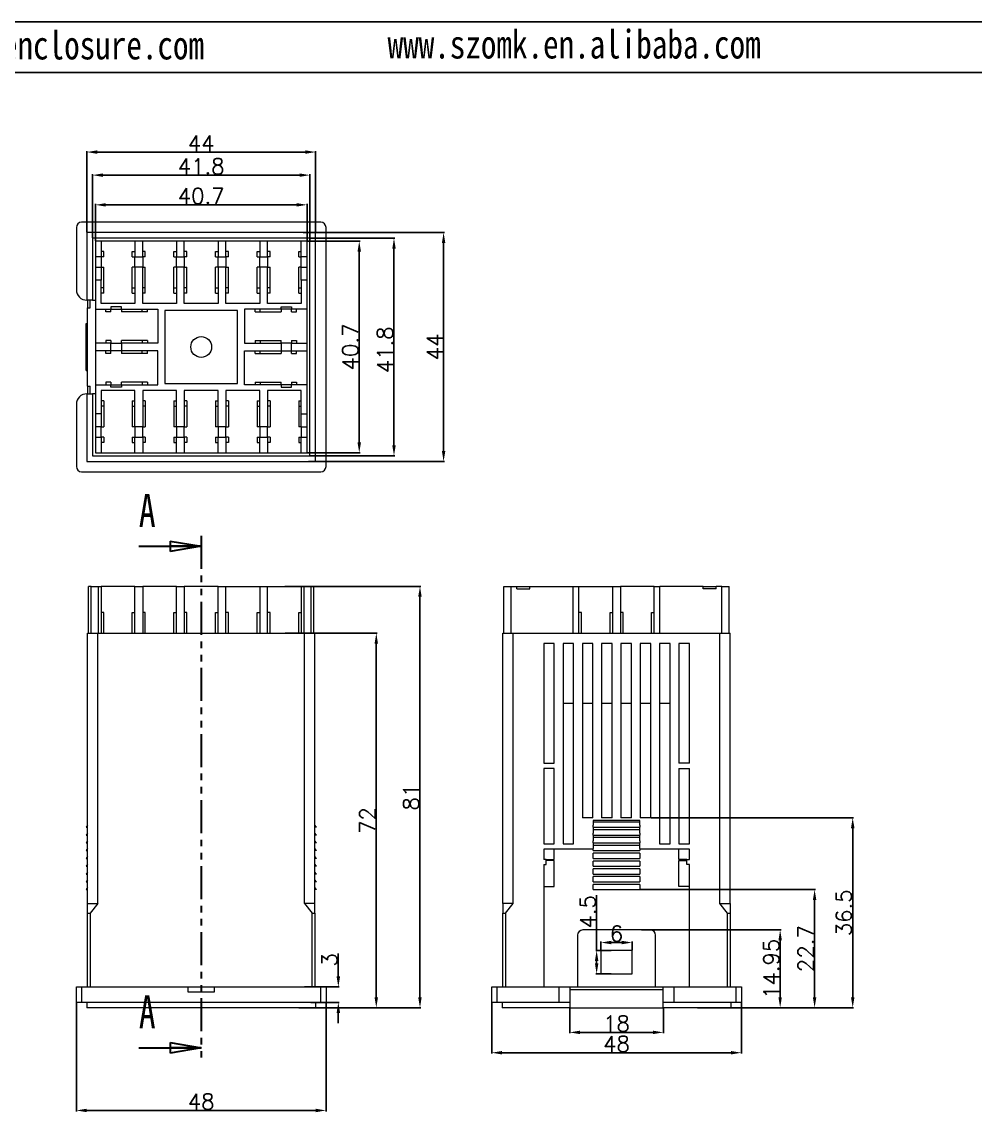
# Model space of a CAD drawing. Header units: inches. Extents: x 367 to 1846, y 456 to 866.
# Drawn here: x 1479.2 to 1662.6, y 656.1 to 865.8 of the extents above; entities that cross this region are included whole.
import ezdxf

# ---------------------------------------------------------------- set-up
doc = ezdxf.new("R2010")
doc.units = ezdxf.units.IN
doc.linetypes.add('PHANTOM', pattern=[12.7, 6.35, -1.27, 1.27, -1.27, 1.27, -1.27])
doc.layers.add('文字', color=81, linetype='Continuous')
doc.styles.add('SLDTEXTSTYLE0', font='TXT', dxfattribs={"width": 0.75})
doc.styles.get("Standard").update_dxf_attribs({"font": 'txt', "bigfont": 'gbcbig.shx'})
doc.styles.add('宋体', font='', dxfattribs={"width": 0.8, "height": 3.5})
doc.styles.get('宋体').set_extended_font_data('SimSun')
doc.dimstyles.new('3', dxfattribs={"dimtxt": 3, "dimasz": 2, "dimexe": 0.18, "dimexo": 0.0625, "dimgap": 0.2, "dimtad": 1, "dimzin": 12, "dimdsep": 46, "dimtxsty": 'Standard', "dimcen": 1, "dimadec": 0, "dimazin": 0, "dimtfac": 1, "dimtofl": 0, "dimtmove": 0, "dimatfit": 3, "dimfxl": 1, "dimtolj": 1, "dimtzin": 0, "dimarcsym": 0})

# ---------------------------------------------------------------- blocks, each defined once
blk = doc.blocks.new('_CLOSED')
at = {"color": 0, "linetype": 'ByBlock', "lineweight": -2}
for p, q in [((-1, 0.166667), (0, 0)), ((-1, 0.166667), (-1, -0.166667)), ((0, 0), (-1, -0.166667)), ((0, 0), (-1, 0))]:
    blk.add_line(p, q, dxfattribs=at)
blk = doc.blocks.new('*D66')
at = {"color": 0, "lineweight": -2}
for p, q in [((1489.74, 677.18), (1489.74, 656.3)), ((1537.74, 677.18), (1537.74, 656.3)), ((1491.74, 656.48), (1535.74, 656.48))]:
    blk.add_line(p, q, dxfattribs=at)
at = {"color": 0}
for points in [[(1491.74, 656.81), (1491.74, 656.14), (1489.74, 656.48)], [(1535.74, 656.81), (1535.74, 656.14), (1537.74, 656.48)]]:
    blk.add_solid(points, dxfattribs=at)
at = {"layer": 'Defpoints', "color": 0}
for p in [(1489.74, 677.24), (1537.74, 677.24), (1537.74, 656.48)]:
    blk.add_point(p, dxfattribs=at)
at = {"color": 0, "insert": (1513.74, 658.18), "char_height": 3, "attachment_point": 5}
blk.add_mtext('\\A1;48', dxfattribs=at)
blk = doc.blocks.new('*D67')
at = {"color": 0, "lineweight": -2}
for p, q in [((1529.8, 757.24), (1555.98, 757.24)), ((1555.8, 678.24), (1555.8, 755.24)), ((1535.8, 676.24), (1555.98, 676.24))]:
    blk.add_line(p, q, dxfattribs=at)
at = {"color": 0}
for points in [[(1555.46, 755.24), (1556.13, 755.24), (1555.8, 757.24)], [(1555.46, 678.24), (1556.13, 678.24), (1555.8, 676.24)]]:
    blk.add_solid(points, dxfattribs=at)
at = {"layer": 'Defpoints', "color": 0}
for p in [(1529.74, 757.24), (1555.8, 757.24), (1535.74, 676.24)]:
    blk.add_point(p, dxfattribs=at)
at = {"color": 0, "insert": (1554.1, 716.74), "char_height": 3, "attachment_point": 5, "rotation": 90}
blk.add_mtext('\\A1;81', dxfattribs=at)
blk = doc.blocks.new('*D68')
at = {"color": 0, "lineweight": -2}
for p, q in [((1540.1, 682.24), (1540.1, 686.64)), ((1533.58, 680.24), (1540.28, 680.24)), ((1534.79, 677.24), (1540.28, 677.24)), ((1540.1, 675.24), (1540.1, 673.24))]:
    blk.add_line(p, q, dxfattribs=at)
at = {"color": 0}
for points in [[(1539.77, 682.24), (1540.44, 682.24), (1540.1, 680.24)], [(1539.77, 675.24), (1540.44, 675.24), (1540.1, 677.24)]]:
    blk.add_solid(points, dxfattribs=at)
at = {"layer": 'Defpoints', "color": 0}
for p in [(1533.51, 680.24), (1540.1, 680.24), (1534.73, 677.24)]:
    blk.add_point(p, dxfattribs=at)
at = {"color": 0, "insert": (1538.4, 685.44), "char_height": 3, "attachment_point": 5, "rotation": 90}
blk.add_mtext('\\A1;3', dxfattribs=at)
blk = doc.blocks.new('*D69')
at = {"color": 0, "lineweight": -2}
for p, q in [((1529.85, 748.24), (1547.58, 748.24)), ((1547.4, 746.24), (1547.4, 678.24)), ((1532.5, 676.24), (1547.58, 676.24))]:
    blk.add_line(p, q, dxfattribs=at)
at = {"color": 0}
for points in [[(1547.07, 746.24), (1547.73, 746.24), (1547.4, 748.24)], [(1547.07, 678.24), (1547.73, 678.24), (1547.4, 676.24)]]:
    blk.add_solid(points, dxfattribs=at)
at = {"layer": 'Defpoints', "color": 0}
for p in [(1529.78, 748.24), (1532.44, 676.24), (1547.4, 676.24)]:
    blk.add_point(p, dxfattribs=at)
at = {"color": 0, "insert": (1545.7, 712.24), "char_height": 3, "attachment_point": 5, "rotation": 90}
blk.add_mtext('\\A1;72', dxfattribs=at)
blk = doc.blocks.new('*D70')
at = {"color": 0, "lineweight": -2}
for p, q in [((1569.59, 677.18), (1569.59, 667.4)), ((1617.59, 677.18), (1617.59, 667.4)), ((1615.59, 667.58), (1571.59, 667.58))]:
    blk.add_line(p, q, dxfattribs=at)
at = {"color": 0}
for points in [[(1571.59, 667.91), (1571.59, 667.25), (1569.59, 667.58)], [(1615.59, 667.91), (1615.59, 667.25), (1617.59, 667.58)]]:
    blk.add_solid(points, dxfattribs=at)
at = {"layer": 'Defpoints', "color": 0}
for p in [(1569.59, 677.24), (1617.59, 677.24), (1569.59, 667.58)]:
    blk.add_point(p, dxfattribs=at)
at = {"color": 0, "insert": (1593.59, 669.28), "char_height": 3, "attachment_point": 5}
blk.add_mtext('\\A1;48', dxfattribs=at)
blk = doc.blocks.new('*D71')
at = {"color": 0, "lineweight": -2}
for p, q in [((1584.59, 676.18), (1584.59, 671.31)), ((1602.59, 676.18), (1602.59, 671.31)), ((1586.59, 671.49), (1600.59, 671.49))]:
    blk.add_line(p, q, dxfattribs=at)
at = {"color": 0}
for points in [[(1586.59, 671.82), (1586.59, 671.15), (1584.59, 671.49)], [(1600.59, 671.82), (1600.59, 671.15), (1602.59, 671.49)]]:
    blk.add_solid(points, dxfattribs=at)
at = {"layer": 'Defpoints', "color": 0}
for p in [(1584.59, 676.24), (1602.59, 676.24), (1602.59, 671.49)]:
    blk.add_point(p, dxfattribs=at)
at = {"color": 0, "insert": (1593.59, 673.19), "char_height": 3, "attachment_point": 5}
blk.add_mtext('\\A1;18', dxfattribs=at)
blk = doc.blocks.new('*D74')
at = {"color": 0, "lineweight": -2}
for p, q in [((1491.74, 825.33), (1491.74, 840.93)), ((1493.74, 840.75), (1533.74, 840.75)), ((1535.74, 825.33), (1535.74, 840.93))]:
    blk.add_line(p, q, dxfattribs=at)
at = {"color": 0}
for points in [[(1493.74, 841.08), (1493.74, 840.41), (1491.74, 840.75)], [(1533.74, 841.08), (1533.74, 840.41), (1535.74, 840.75)]]:
    blk.add_solid(points, dxfattribs=at)
at = {"layer": 'Defpoints', "color": 0}
for p in [(1535.74, 840.75), (1491.74, 825.27), (1535.74, 825.27)]:
    blk.add_point(p, dxfattribs=at)
at = {"color": 0, "insert": (1513.74, 842.45), "char_height": 3, "attachment_point": 5}
blk.add_mtext('\\A1;44', dxfattribs=at)
blk = doc.blocks.new('*D75')
at = {"color": 0, "lineweight": -2}
for p, q in [((1534.7, 824.17), (1550.98, 824.17)), ((1550.8, 822.17), (1550.8, 784.37)), ((1534.7, 782.37), (1550.98, 782.37))]:
    blk.add_line(p, q, dxfattribs=at)
at = {"color": 0}
for points in [[(1550.47, 822.17), (1551.14, 822.17), (1550.8, 824.17)], [(1550.47, 784.37), (1551.14, 784.37), (1550.8, 782.37)]]:
    blk.add_solid(points, dxfattribs=at)
at = {"layer": 'Defpoints', "color": 0}
for p in [(1534.64, 824.17), (1534.64, 782.37), (1550.8, 782.37)]:
    blk.add_point(p, dxfattribs=at)
at = {"color": 0, "insert": (1549.1, 802.72), "char_height": 3, "attachment_point": 5, "rotation": 90}
blk.add_mtext('\\A1;41.8', dxfattribs=at)
blk = doc.blocks.new('*D76')
at = {"color": 0, "lineweight": -2}
for p, q in [((1533.34, 825.27), (1560.52, 825.27)), ((1560.34, 823.27), (1560.34, 783.27)), ((1534.38, 781.27), (1560.52, 781.27))]:
    blk.add_line(p, q, dxfattribs=at)
at = {"color": 0}
for points in [[(1560.01, 823.27), (1560.67, 823.27), (1560.34, 825.27)], [(1560.01, 783.27), (1560.67, 783.27), (1560.34, 781.27)]]:
    blk.add_solid(points, dxfattribs=at)
at = {"layer": 'Defpoints', "color": 0}
for p in [(1533.28, 825.27), (1534.32, 781.27), (1560.34, 781.27)]:
    blk.add_point(p, dxfattribs=at)
at = {"color": 0, "insert": (1558.64, 803.27), "char_height": 3, "attachment_point": 5, "rotation": 90}
blk.add_mtext('\\A1;44', dxfattribs=at)
blk = doc.blocks.new('*D77')
at = {"color": 0, "lineweight": -2}
for p, q in [((1492.84, 824.23), (1492.84, 836.49)), ((1494.84, 836.31), (1532.64, 836.31)), ((1534.64, 823.59), (1534.64, 836.49))]:
    blk.add_line(p, q, dxfattribs=at)
at = {"color": 0}
for points in [[(1494.84, 836.64), (1494.84, 835.98), (1492.84, 836.31)], [(1532.64, 836.64), (1532.64, 835.98), (1534.64, 836.31)]]:
    blk.add_solid(points, dxfattribs=at)
at = {"layer": 'Defpoints', "color": 0}
for p in [(1534.64, 836.31), (1492.84, 824.17), (1534.64, 823.52)]:
    blk.add_point(p, dxfattribs=at)
at = {"color": 0, "insert": (1513.74, 838.01), "char_height": 3, "attachment_point": 5}
blk.add_mtext('\\A1;41.8', dxfattribs=at)
blk = doc.blocks.new('*D78')
at = {"color": 0, "lineweight": -2}
for p, q in [((1493.39, 823.68), (1493.39, 830.78)), ((1495.39, 830.6), (1532.09, 830.6)), ((1534.09, 823.68), (1534.09, 830.78))]:
    blk.add_line(p, q, dxfattribs=at)
at = {"color": 0}
for points in [[(1495.39, 830.93), (1495.39, 830.27), (1493.39, 830.6)], [(1532.09, 830.93), (1532.09, 830.27), (1534.09, 830.6)]]:
    blk.add_solid(points, dxfattribs=at)
at = {"layer": 'Defpoints', "color": 0}
for p in [(1534.09, 830.6), (1493.39, 823.62), (1534.09, 823.62)]:
    blk.add_point(p, dxfattribs=at)
at = {"color": 0, "insert": (1513.74, 832.3), "char_height": 3, "attachment_point": 5}
blk.add_mtext('\\A1;40.7', dxfattribs=at)
blk = doc.blocks.new('*D79')
at = {"color": 0, "lineweight": -2}
for p, q in [((1534.15, 823.62), (1544.3, 823.62)), ((1544.12, 784.92), (1544.12, 821.62)), ((1534.15, 782.92), (1544.3, 782.92))]:
    blk.add_line(p, q, dxfattribs=at)
at = {"color": 0}
for points in [[(1543.79, 821.62), (1544.46, 821.62), (1544.12, 823.62)], [(1543.79, 784.92), (1544.46, 784.92), (1544.12, 782.92)]]:
    blk.add_solid(points, dxfattribs=at)
at = {"layer": 'Defpoints', "color": 0}
for p in [(1534.09, 823.62), (1544.12, 823.62), (1534.09, 782.92)]:
    blk.add_point(p, dxfattribs=at)
at = {"color": 0, "insert": (1542.42, 803.27), "char_height": 3, "attachment_point": 5, "rotation": 90}
blk.add_mtext('\\A1;40.7', dxfattribs=at)
blk = doc.blocks.new('*D80')
at = {"color": 0, "lineweight": -2}
for p, q in [((1598.37, 691.19), (1625.23, 691.19)), ((1625.05, 678.24), (1625.05, 689.19)), ((1615.65, 676.24), (1625.23, 676.24))]:
    blk.add_line(p, q, dxfattribs=at)
at = {"color": 0}
for points in [[(1624.72, 689.19), (1625.38, 689.19), (1625.05, 691.19)], [(1624.72, 678.24), (1625.38, 678.24), (1625.05, 676.24)]]:
    blk.add_solid(points, dxfattribs=at)
at = {"layer": 'Defpoints', "color": 0}
for p in [(1598.31, 691.19), (1625.05, 691.19), (1615.59, 676.24)]:
    blk.add_point(p, dxfattribs=at)
at = {"color": 0, "insert": (1623.35, 683.71), "char_height": 3, "attachment_point": 5, "rotation": 90}
blk.add_mtext('\\A1;14.95', dxfattribs=at)
blk = doc.blocks.new('*D81')
at = {"color": 0, "lineweight": -2}
for p, q in [((1598.15, 698.94), (1631.86, 698.94)), ((1631.68, 678.24), (1631.68, 696.94)), ((1610.65, 676.24), (1631.86, 676.24))]:
    blk.add_line(p, q, dxfattribs=at)
at = {"color": 0}
for points in [[(1631.34, 696.94), (1632.01, 696.94), (1631.68, 698.94)], [(1631.34, 678.24), (1632.01, 678.24), (1631.68, 676.24)]]:
    blk.add_solid(points, dxfattribs=at)
at = {"layer": 'Defpoints', "color": 0}
for p in [(1598.09, 698.94), (1631.68, 698.94), (1610.59, 676.24)]:
    blk.add_point(p, dxfattribs=at)
at = {"color": 0, "insert": (1629.98, 687.59), "char_height": 3, "attachment_point": 5, "rotation": 90}
blk.add_mtext('\\A1;22.7', dxfattribs=at)
blk = doc.blocks.new('*D82')
at = {"color": 0, "lineweight": -2}
for p, q in [((1600.22, 712.74), (1639.18, 712.74)), ((1639, 678.24), (1639, 710.74)), ((1609.15, 676.24), (1639.18, 676.24))]:
    blk.add_line(p, q, dxfattribs=at)
at = {"color": 0}
for points in [[(1638.67, 710.74), (1639.34, 710.74), (1639, 712.74)], [(1638.67, 678.24), (1639.34, 678.24), (1639, 676.24)]]:
    blk.add_solid(points, dxfattribs=at)
at = {"layer": 'Defpoints', "color": 0}
for p in [(1600.16, 712.74), (1639, 712.74), (1609.09, 676.24)]:
    blk.add_point(p, dxfattribs=at)
at = {"color": 0, "insert": (1637.3, 694.49), "char_height": 3, "attachment_point": 5, "rotation": 90}
blk.add_mtext('\\A1;36.5', dxfattribs=at)
blk = doc.blocks.new('*D84')
at = {"color": 0, "lineweight": -2}
for p, q in [((1590.59, 687.3), (1590.59, 688.94)), ((1592.59, 688.76), (1594.59, 688.76)), ((1596.59, 687.3), (1596.59, 688.94))]:
    blk.add_line(p, q, dxfattribs=at)
at = {"color": 0}
for points in [[(1592.59, 689.1), (1592.59, 688.43), (1590.59, 688.76)], [(1594.59, 689.1), (1594.59, 688.43), (1596.59, 688.76)]]:
    blk.add_solid(points, dxfattribs=at)
at = {"layer": 'Defpoints', "color": 0}
for p in [(1596.59, 688.76), (1590.59, 687.24), (1596.59, 687.24)]:
    blk.add_point(p, dxfattribs=at)
at = {"color": 0, "insert": (1593.59, 690.46), "char_height": 3, "attachment_point": 5}
blk.add_mtext('\\A1;6', dxfattribs=at)
blk = doc.blocks.new('*D85')
at = {"color": 0, "lineweight": -2}
for p, q in [((1589.77, 687.24), (1589.77, 697.88)), ((1592.53, 687.24), (1589.59, 687.24)), ((1589.77, 684.74), (1589.77, 685.24)), ((1592.53, 682.74), (1589.59, 682.74))]:
    blk.add_line(p, q, dxfattribs=at)
at = {"color": 0}
for points in [[(1589.44, 685.24), (1590.1, 685.24), (1589.77, 687.24)], [(1589.44, 684.74), (1590.1, 684.74), (1589.77, 682.74)]]:
    blk.add_solid(points, dxfattribs=at)
at = {"layer": 'Defpoints', "color": 0}
for p in [(1592.6, 687.24), (1589.77, 682.74), (1592.6, 682.74)]:
    blk.add_point(p, dxfattribs=at)
at = {"color": 0, "insert": (1588.07, 694.68), "char_height": 3, "attachment_point": 5, "rotation": 90}
blk.add_mtext('\\A1;4.5', dxfattribs=at)

msp = doc.modelspace()

# ---------------------------------------------------------------- linework, layer by layer
for p, q in [((1266.591, 865.793), (1845.859, 865.793)), ((1276.343, 856.041), (1836.107, 856.041))]:
    msp.add_line(p, q)
at = {"color": 7, "linetype": 'Continuous', "lineweight": 15}
for p, q in [((1489.737, 826.269), (1489.737, 814.269)), ((1536.737, 827.269), (1490.737, 827.269)), ((1537.737, 780.269), (1537.737, 826.269)), ((1491.737, 825.269), (1491.737, 812.269)), ((1535.737, 825.269), (1491.737, 825.269)), ((1534.637, 824.169), (1492.837, 824.169)), ((1492.837, 824.169), (1492.837, 812.269)), ((1534.637, 782.369), (1534.637, 824.169)), ((1535.737, 781.269), (1535.737, 825.269)), ((1534.087, 823.619), (1493.387, 823.619)), ((1493.387, 823.619), (1493.387, 812.269)), ((1494.487, 823.619), (1494.487, 820.619)), ((1500.987, 823.619), (1500.987, 820.619)), ((1502.487, 820.619), (1502.487, 823.619)), ((1508.987, 823.619), (1508.987, 820.619)), ((1510.487, 820.619), (1510.487, 823.619)), ((1516.987, 823.619), (1516.987, 820.619)), ((1518.487, 820.619), (1518.487, 823.619)), ((1524.987, 823.619), (1524.987, 820.619)), ((1526.487, 820.619), (1526.487, 823.619)), ((1532.987, 820.619), (1532.987, 823.619)), ((1534.087, 782.919), (1534.087, 823.619)), ((1494.487, 820.619), (1493.387, 820.619)), ((1494.987, 821.619), (1494.487, 821.619)), ((1494.987, 820.619), (1494.487, 820.619)), ((1494.487, 820.619), (1494.487, 818.619)), ((1494.987, 820.619), (1494.987, 821.619)), ((1500.487, 820.619), (1500.487, 821.619)), ((1500.487, 821.619), (1500.987, 821.619)), ((1500.487, 820.619), (1500.987, 820.619)), ((1500.987, 820.619), (1502.487, 820.619)), ((1500.987, 818.619), (1500.987, 820.619)), ((1502.987, 821.619), (1502.487, 821.619)), ((1502.987, 820.619), (1502.487, 820.619)), ((1502.487, 820.619), (1502.487, 818.619)), ((1502.987, 820.619), (1502.987, 821.619)), ((1508.487, 820.619), (1508.487, 821.619)), ((1508.487, 821.619), (1508.987, 821.619)), ((1508.487, 820.619), (1508.987, 820.619)), ((1508.987, 820.619), (1510.487, 820.619)), ((1508.987, 818.619), (1508.987, 820.619)), ((1510.987, 821.619), (1510.487, 821.619)), ((1510.987, 820.619), (1510.487, 820.619)), ((1510.487, 820.619), (1510.487, 818.619)), ((1510.987, 820.619), (1510.987, 821.619)), ((1516.487, 820.619), (1516.487, 821.619)), ((1516.487, 821.619), (1516.987, 821.619)), ((1516.487, 820.619), (1516.987, 820.619)), ((1516.987, 820.619), (1518.487, 820.619)), ((1516.987, 818.619), (1516.987, 820.619)), ((1518.987, 821.619), (1518.487, 821.619)), ((1518.987, 820.619), (1518.487, 820.619)), ((1518.487, 820.619), (1518.487, 818.619)), ((1518.987, 820.619), (1518.987, 821.619)), ((1524.487, 820.619), (1524.487, 821.619)), ((1524.487, 821.619), (1524.987, 821.619)), ((1524.487, 820.619), (1524.987, 820.619)), ((1524.987, 820.619), (1526.487, 820.619)), ((1524.987, 818.619), (1524.987, 820.619)), ((1526.987, 821.619), (1526.487, 821.619)), ((1526.987, 820.619), (1526.487, 820.619)), ((1526.487, 820.619), (1526.487, 818.619)), ((1526.987, 820.619), (1526.987, 821.619)), ((1532.487, 821.619), (1532.987, 821.619)), ((1532.487, 820.619), (1532.487, 821.619)), ((1532.487, 820.619), (1532.987, 820.619)), ((1534.087, 820.619), (1532.987, 820.619)), ((1532.987, 818.619), (1532.987, 820.619)), ((1493.387, 818.619), (1494.487, 818.619)), ((1494.487, 818.619), (1494.487, 816.119)), ((1494.487, 818.619), (1494.987, 818.619)), ((1494.987, 814.619), (1494.987, 818.619)), ((1500.987, 818.619), (1500.487, 818.619)), ((1500.487, 814.619), (1500.487, 818.619)), ((1500.987, 818.619), (1500.987, 811.619)), ((1502.487, 818.619), (1500.987, 818.619)), ((1502.487, 811.619), (1502.487, 818.619)), ((1502.487, 818.619), (1502.987, 818.619)), ((1502.987, 814.619), (1502.987, 818.619)), ((1508.987, 818.619), (1508.487, 818.619)), ((1508.487, 814.619), (1508.487, 818.619)), ((1508.987, 818.619), (1508.987, 811.619)), ((1510.487, 818.619), (1508.987, 818.619)), ((1510.487, 811.619), (1510.487, 818.619)), ((1510.487, 818.619), (1510.987, 818.619)), ((1510.987, 814.619), (1510.987, 818.619)), ((1516.987, 818.619), (1516.487, 818.619)), ((1516.487, 814.619), (1516.487, 818.619)), ((1516.987, 818.619), (1516.987, 811.619)), ((1518.487, 818.619), (1516.987, 818.619)), ((1518.487, 811.619), (1518.487, 818.619)), ((1518.487, 818.619), (1518.987, 818.619)), ((1518.987, 814.619), (1518.987, 818.619)), ((1524.987, 818.619), (1524.487, 818.619)), ((1524.487, 814.619), (1524.487, 818.619)), ((1524.987, 818.619), (1524.987, 811.619)), ((1526.487, 818.619), (1524.987, 818.619)), ((1526.487, 811.619), (1526.487, 818.619)), ((1526.487, 818.619), (1526.987, 818.619)), ((1526.987, 814.619), (1526.987, 818.619)), ((1532.987, 818.619), (1532.487, 818.619)), ((1532.487, 814.619), (1532.487, 818.619)), ((1532.987, 818.619), (1534.087, 818.619)), ((1532.987, 816.119), (1532.987, 818.619)), ((1494.487, 816.119), (1493.387, 816.119)), ((1494.487, 811.619), (1494.487, 816.119)), ((1534.087, 816.119), (1532.987, 816.119)), ((1532.987, 816.119), (1532.987, 811.619)), ((1494.987, 814.619), (1494.487, 814.619)), ((1494.987, 813.619), (1494.487, 813.619)), ((1494.987, 813.619), (1494.987, 814.619)), ((1500.487, 813.619), (1500.487, 814.619)), ((1500.487, 814.619), (1500.987, 814.619)), ((1500.487, 813.619), (1500.987, 813.619)), ((1502.987, 814.619), (1502.487, 814.619)), ((1502.987, 813.619), (1502.487, 813.619)), ((1502.987, 813.619), (1502.987, 814.619)), ((1508.487, 814.619), (1508.987, 814.619)), ((1508.487, 813.619), (1508.487, 814.619)), ((1508.487, 813.619), (1508.987, 813.619)), ((1510.987, 814.619), (1510.487, 814.619)), ((1510.987, 813.619), (1510.487, 813.619)), ((1510.987, 813.619), (1510.987, 814.619)), ((1516.487, 814.619), (1516.987, 814.619)), ((1516.487, 813.619), (1516.487, 814.619)), ((1516.487, 813.619), (1516.987, 813.619)), ((1518.987, 814.619), (1518.487, 814.619)), ((1518.987, 813.619), (1518.487, 813.619)), ((1518.987, 813.619), (1518.987, 814.619)), ((1524.487, 813.619), (1524.487, 814.619)), ((1524.487, 814.619), (1524.987, 814.619)), ((1524.487, 813.619), (1524.987, 813.619)), ((1526.987, 814.619), (1526.487, 814.619)), ((1526.987, 813.619), (1526.487, 813.619)), ((1526.987, 813.619), (1526.987, 814.619)), ((1532.487, 814.619), (1532.987, 814.619)), ((1532.487, 813.619), (1532.487, 814.619)), ((1532.487, 813.619), (1532.987, 813.619)), ((1492.837, 812.269), (1491.737, 812.269)), ((1491.887, 812.269), (1491.887, 810.769)), ((1492.387, 810.769), (1492.387, 812.269)), ((1492.837, 812.269), (1493.387, 812.269)), ((1493.387, 812.269), (1493.387, 794.269)), ((1500.987, 811.619), (1494.487, 811.619)), ((1508.987, 811.619), (1502.487, 811.619)), ((1516.987, 811.619), (1510.487, 811.619)), ((1524.987, 811.619), (1518.487, 811.619)), ((1532.987, 811.619), (1526.487, 811.619)), ((1491.887, 795.769), (1491.887, 810.769)), ((1491.887, 810.769), (1492.387, 810.769)), ((1493.387, 810.519), (1496.387, 810.519)), ((1495.387, 810.019), (1495.387, 810.519)), ((1496.387, 810.019), (1495.387, 810.019)), ((1498.387, 811.019), (1496.387, 811.019)), ((1496.387, 811.019), (1496.387, 810.519)), ((1496.387, 810.019), (1496.387, 810.519)), ((1496.387, 810.519), (1498.387, 810.519)), ((1498.387, 810.519), (1498.387, 811.019)), ((1498.387, 810.519), (1505.387, 810.519)), ((1498.387, 810.519), (1498.387, 810.019)), ((1502.387, 810.019), (1498.387, 810.019)), ((1502.387, 810.019), (1502.387, 810.519)), ((1503.387, 810.019), (1502.387, 810.019)), ((1503.387, 810.019), (1503.387, 810.519)), ((1505.387, 810.519), (1505.387, 804.019)), ((1520.737, 810.269), (1506.737, 810.269)), ((1506.737, 810.269), (1506.737, 796.269)), ((1520.737, 796.269), (1520.737, 810.269)), ((1529.087, 810.519), (1522.087, 810.519)), ((1522.087, 810.519), (1522.087, 804.019)), ((1524.087, 810.019), (1524.087, 810.519)), ((1524.087, 810.019), (1525.087, 810.019)), ((1525.087, 810.019), (1525.087, 810.519)), ((1525.087, 810.019), (1529.087, 810.019)), ((1529.087, 811.019), (1531.087, 811.019)), ((1529.087, 810.519), (1529.087, 811.019)), ((1531.087, 810.519), (1529.087, 810.519)), ((1529.087, 810.519), (1529.087, 810.019)), ((1531.087, 811.019), (1531.087, 810.519)), ((1534.087, 810.519), (1531.087, 810.519)), ((1531.087, 810.019), (1531.087, 810.519)), ((1531.087, 810.019), (1532.087, 810.019)), ((1532.087, 810.019), (1532.087, 810.519)), ((1491.587, 807.769), (1491.887, 807.769)), ((1491.587, 798.769), (1491.587, 807.769)), ((1496.387, 804.019), (1493.387, 804.019)), ((1495.387, 804.519), (1495.387, 804.019)), ((1496.387, 804.519), (1495.387, 804.519)), ((1496.387, 804.519), (1496.387, 804.019)), ((1496.387, 802.519), (1496.387, 804.019)), ((1496.387, 804.019), (1498.387, 804.019)), ((1498.387, 804.019), (1498.387, 804.519)), ((1502.387, 804.519), (1498.387, 804.519)), ((1498.387, 804.019), (1498.387, 802.519)), ((1505.387, 804.019), (1498.387, 804.019)), ((1502.387, 804.519), (1502.387, 804.019)), ((1503.387, 804.519), (1502.387, 804.519)), ((1503.387, 804.519), (1503.387, 804.019)), ((1522.087, 804.019), (1529.087, 804.019)), ((1524.087, 804.519), (1524.087, 804.019)), ((1524.087, 804.519), (1525.087, 804.519)), ((1525.087, 804.519), (1525.087, 804.019)), ((1525.087, 804.519), (1529.087, 804.519)), ((1529.087, 804.019), (1529.087, 804.519)), ((1529.087, 804.019), (1529.087, 802.519)), ((1531.087, 804.019), (1529.087, 804.019)), ((1531.087, 804.519), (1532.087, 804.519)), ((1531.087, 804.519), (1531.087, 804.019)), ((1531.087, 802.519), (1531.087, 804.019)), ((1531.087, 804.019), (1534.087, 804.019)), ((1532.087, 804.519), (1532.087, 804.019)), ((1496.387, 802.519), (1493.387, 802.519)), ((1495.387, 802.019), (1495.387, 802.519)), ((1496.387, 802.019), (1495.387, 802.019)), ((1496.387, 802.019), (1496.387, 802.519)), ((1498.387, 802.519), (1496.387, 802.519)), ((1505.387, 802.519), (1498.387, 802.519)), ((1498.387, 802.519), (1498.387, 802.019)), ((1502.387, 802.019), (1498.387, 802.019)), ((1502.387, 802.019), (1502.387, 802.519)), ((1503.387, 802.019), (1502.387, 802.019)), ((1503.387, 802.019), (1503.387, 802.519)), ((1505.387, 796.019), (1505.387, 802.519)), ((1522.087, 802.519), (1529.087, 802.519)), ((1522.087, 796.019), (1522.087, 802.519)), ((1524.087, 802.019), (1524.087, 802.519)), ((1524.087, 802.019), (1525.087, 802.019)), ((1525.087, 802.019), (1525.087, 802.519)), ((1525.087, 802.019), (1529.087, 802.019)), ((1529.087, 802.519), (1531.087, 802.519)), ((1529.087, 802.519), (1529.087, 802.019)), ((1531.087, 802.519), (1534.087, 802.519)), ((1531.087, 802.019), (1531.087, 802.519)), ((1531.087, 802.019), (1532.087, 802.019)), ((1532.087, 802.019), (1532.087, 802.519)), ((1491.587, 798.769), (1491.887, 798.769)), ((1491.887, 795.769), (1492.387, 795.769)), ((1491.887, 795.769), (1491.887, 794.269)), ((1492.387, 794.269), (1492.387, 795.769)), ((1493.387, 796.019), (1496.387, 796.019)), ((1500.987, 794.919), (1494.487, 794.919)), ((1494.487, 794.919), (1494.487, 790.419)), ((1496.387, 796.519), (1495.387, 796.519)), ((1495.387, 796.519), (1495.387, 796.019)), ((1496.387, 796.519), (1496.387, 796.019)), ((1496.387, 795.519), (1496.387, 796.019)), ((1496.387, 796.019), (1498.387, 796.019)), ((1498.387, 795.519), (1496.387, 795.519)), ((1498.387, 796.019), (1498.387, 796.519)), ((1502.387, 796.519), (1498.387, 796.519)), ((1498.387, 796.019), (1498.387, 795.519)), ((1498.387, 796.019), (1505.387, 796.019)), ((1500.987, 787.919), (1500.987, 794.919)), ((1502.387, 796.519), (1502.387, 796.019)), ((1503.387, 796.519), (1502.387, 796.519)), ((1508.987, 794.919), (1502.487, 794.919)), ((1502.487, 794.919), (1502.487, 787.919)), ((1503.387, 796.519), (1503.387, 796.019)), ((1506.737, 796.269), (1520.737, 796.269)), ((1508.987, 787.919), (1508.987, 794.919)), ((1516.987, 794.919), (1510.487, 794.919)), ((1510.487, 794.919), (1510.487, 787.919)), ((1516.987, 787.919), (1516.987, 794.919)), ((1524.987, 794.919), (1518.487, 794.919)), ((1518.487, 794.919), (1518.487, 787.919)), ((1529.087, 796.019), (1522.087, 796.019)), ((1524.087, 796.519), (1525.087, 796.519)), ((1524.087, 796.519), (1524.087, 796.019)), ((1524.987, 787.919), (1524.987, 794.919)), ((1525.087, 796.519), (1525.087, 796.019)), ((1525.087, 796.519), (1529.087, 796.519)), ((1532.987, 794.919), (1526.487, 794.919)), ((1526.487, 794.919), (1526.487, 787.919)), ((1529.087, 796.019), (1529.087, 796.519)), ((1529.087, 796.019), (1529.087, 795.519)), ((1531.087, 796.019), (1529.087, 796.019)), ((1529.087, 795.519), (1531.087, 795.519)), ((1531.087, 796.519), (1532.087, 796.519)), ((1531.087, 796.519), (1531.087, 796.019)), ((1531.087, 795.519), (1531.087, 796.019)), ((1534.087, 796.019), (1531.087, 796.019)), ((1532.087, 796.519), (1532.087, 796.019)), ((1532.987, 790.419), (1532.987, 794.919)), ((1491.737, 794.269), (1492.837, 794.269)), ((1491.737, 794.269), (1491.737, 781.269)), ((1492.837, 794.269), (1492.837, 782.369)), ((1493.387, 794.269), (1492.837, 794.269)), ((1493.387, 794.269), (1493.387, 782.919)), ((1494.987, 792.919), (1494.487, 792.919)), ((1494.987, 792.919), (1494.987, 791.919)), ((1500.487, 792.919), (1500.987, 792.919)), ((1500.487, 792.919), (1500.487, 791.919)), ((1502.987, 792.919), (1502.487, 792.919)), ((1502.987, 792.919), (1502.987, 791.919)), ((1508.487, 792.919), (1508.987, 792.919)), ((1508.487, 792.919), (1508.487, 791.919)), ((1510.987, 792.919), (1510.487, 792.919)), ((1510.987, 792.919), (1510.987, 791.919)), ((1516.487, 792.919), (1516.987, 792.919)), ((1516.487, 792.919), (1516.487, 791.919)), ((1518.987, 792.919), (1518.487, 792.919)), ((1518.987, 792.919), (1518.987, 791.919)), ((1524.487, 792.919), (1524.987, 792.919)), ((1524.487, 792.919), (1524.487, 791.919)), ((1526.987, 792.919), (1526.487, 792.919)), ((1526.987, 792.919), (1526.987, 791.919)), ((1532.487, 792.919), (1532.987, 792.919)), ((1532.487, 792.919), (1532.487, 791.919)), ((1489.737, 792.269), (1489.737, 780.269)), ((1494.487, 790.419), (1493.387, 790.419)), ((1494.987, 791.919), (1494.487, 791.919)), ((1494.487, 790.419), (1494.487, 787.919)), ((1494.987, 791.919), (1494.987, 787.919)), ((1500.487, 791.919), (1500.987, 791.919)), ((1500.487, 791.919), (1500.487, 787.919)), ((1502.987, 791.919), (1502.487, 791.919)), ((1502.987, 791.919), (1502.987, 787.919)), ((1508.487, 791.919), (1508.987, 791.919)), ((1508.487, 791.919), (1508.487, 787.919)), ((1510.987, 791.919), (1510.487, 791.919)), ((1510.987, 791.919), (1510.987, 787.919)), ((1516.487, 791.919), (1516.987, 791.919)), ((1516.487, 791.919), (1516.487, 787.919)), ((1518.987, 791.919), (1518.487, 791.919)), ((1518.987, 791.919), (1518.987, 787.919)), ((1524.487, 791.919), (1524.987, 791.919)), ((1524.487, 791.919), (1524.487, 787.919)), ((1526.987, 791.919), (1526.487, 791.919)), ((1526.987, 791.919), (1526.987, 787.919)), ((1532.487, 791.919), (1532.987, 791.919)), ((1532.487, 791.919), (1532.487, 787.919)), ((1532.987, 790.419), (1534.087, 790.419)), ((1532.987, 787.919), (1532.987, 790.419)), ((1494.487, 787.919), (1493.387, 787.919)), ((1494.487, 785.919), (1494.487, 787.919)), ((1494.487, 787.919), (1494.987, 787.919)), ((1500.987, 787.919), (1500.487, 787.919)), ((1502.487, 787.919), (1500.987, 787.919)), ((1500.987, 787.919), (1500.987, 785.919)), ((1502.487, 785.919), (1502.487, 787.919)), ((1502.487, 787.919), (1502.987, 787.919)), ((1508.987, 787.919), (1508.487, 787.919)), ((1510.487, 787.919), (1508.987, 787.919)), ((1508.987, 787.919), (1508.987, 785.919)), ((1510.487, 785.919), (1510.487, 787.919)), ((1510.487, 787.919), (1510.987, 787.919)), ((1516.987, 787.919), (1516.487, 787.919)), ((1518.487, 787.919), (1516.987, 787.919)), ((1516.987, 787.919), (1516.987, 785.919)), ((1518.487, 785.919), (1518.487, 787.919)), ((1518.487, 787.919), (1518.987, 787.919)), ((1524.987, 787.919), (1524.487, 787.919)), ((1526.487, 787.919), (1524.987, 787.919)), ((1524.987, 787.919), (1524.987, 785.919)), ((1526.487, 785.919), (1526.487, 787.919)), ((1526.487, 787.919), (1526.987, 787.919)), ((1532.987, 787.919), (1532.487, 787.919)), ((1532.987, 787.919), (1534.087, 787.919)), ((1532.987, 787.919), (1532.987, 785.919)), ((1493.387, 785.919), (1494.487, 785.919)), ((1494.487, 785.919), (1494.487, 782.919)), ((1494.987, 785.919), (1494.487, 785.919)), ((1494.987, 784.919), (1494.487, 784.919)), ((1494.987, 785.919), (1494.987, 784.919)), ((1500.487, 785.919), (1500.487, 784.919)), ((1500.487, 785.919), (1500.987, 785.919)), ((1500.487, 784.919), (1500.987, 784.919)), ((1500.987, 785.919), (1502.487, 785.919)), ((1500.987, 782.919), (1500.987, 785.919)), ((1502.487, 785.919), (1502.487, 782.919)), ((1502.987, 785.919), (1502.487, 785.919)), ((1502.987, 784.919), (1502.487, 784.919)), ((1502.987, 785.919), (1502.987, 784.919)), ((1508.487, 785.919), (1508.487, 784.919)), ((1508.487, 785.919), (1508.987, 785.919)), ((1508.487, 784.919), (1508.987, 784.919)), ((1508.987, 782.919), (1508.987, 785.919)), ((1508.987, 785.919), (1510.487, 785.919)), ((1510.487, 785.919), (1510.487, 782.919)), ((1510.987, 785.919), (1510.487, 785.919)), ((1510.987, 784.919), (1510.487, 784.919)), ((1510.987, 785.919), (1510.987, 784.919)), ((1516.487, 785.919), (1516.487, 784.919)), ((1516.487, 785.919), (1516.987, 785.919)), ((1516.487, 784.919), (1516.987, 784.919)), ((1516.987, 782.919), (1516.987, 785.919)), ((1516.987, 785.919), (1518.487, 785.919)), ((1518.487, 785.919), (1518.487, 782.919)), ((1518.987, 785.919), (1518.487, 785.919)), ((1518.987, 784.919), (1518.487, 784.919)), ((1518.987, 785.919), (1518.987, 784.919)), ((1524.487, 785.919), (1524.487, 784.919)), ((1524.487, 785.919), (1524.987, 785.919)), ((1524.487, 784.919), (1524.987, 784.919)), ((1524.987, 785.919), (1526.487, 785.919)), ((1524.987, 782.919), (1524.987, 785.919)), ((1526.487, 785.919), (1526.487, 782.919)), ((1526.987, 785.919), (1526.487, 785.919)), ((1526.987, 784.919), (1526.487, 784.919)), ((1526.987, 785.919), (1526.987, 784.919)), ((1532.487, 785.919), (1532.487, 784.919)), ((1532.487, 785.919), (1532.987, 785.919)), ((1532.487, 784.919), (1532.987, 784.919)), ((1532.987, 785.919), (1534.087, 785.919)), ((1532.987, 782.919), (1532.987, 785.919)), ((1492.837, 782.369), (1534.637, 782.369)), ((1493.387, 782.919), (1534.087, 782.919)), ((1491.737, 781.269), (1535.737, 781.269)), ((1490.737, 779.269), (1536.737, 779.269)), ((1492.087, 748.239), (1492.087, 757.239)), ((1492.587, 757.239), (1492.087, 757.239)), ((1492.587, 748.239), (1492.587, 757.239)), ((1492.587, 757.239), (1493.97, 757.239)), ((1493.97, 748.239), (1493.97, 757.239)), ((1493.97, 757.239), (1494.487, 757.239)), ((1494.487, 757.239), (1494.487, 748.239)), ((1500.987, 757.239), (1494.487, 757.239)), ((1500.987, 757.239), (1502.487, 757.239)), ((1500.987, 748.239), (1500.987, 757.239)), ((1502.487, 757.239), (1502.487, 748.239)), ((1508.987, 757.239), (1502.487, 757.239)), ((1508.987, 757.239), (1510.487, 757.239)), ((1508.987, 748.239), (1508.987, 757.239)), ((1510.487, 757.239), (1510.487, 748.239)), ((1516.987, 757.239), (1510.487, 757.239)), ((1516.987, 757.239), (1518.487, 757.239)), ((1516.987, 748.239), (1516.987, 757.239)), ((1518.487, 748.239), (1518.487, 757.239)), ((1518.487, 757.239), (1524.987, 757.239)), ((1524.987, 757.239), (1524.987, 748.239)), ((1524.987, 757.239), (1526.487, 757.239)), ((1526.487, 748.239), (1526.487, 757.239)), ((1526.487, 757.239), (1532.987, 757.239)), ((1532.987, 757.239), (1533.504, 757.239)), ((1532.987, 757.239), (1532.987, 748.239)), ((1533.504, 748.239), (1533.504, 757.239)), ((1533.504, 757.239), (1534.887, 757.239)), ((1534.887, 748.239), (1534.887, 757.239)), ((1534.887, 757.239), (1535.387, 757.239)), ((1535.387, 748.239), (1535.387, 757.239)), ((1571.939, 748.239), (1571.939, 757.239)), ((1571.939, 757.239), (1573.322, 757.239)), ((1573.322, 748.239), (1573.322, 757.239)), ((1573.322, 757.239), (1574.439, 757.239)), ((1574.439, 756.739), (1574.439, 757.239)), ((1574.439, 757.239), (1576.939, 757.239)), ((1576.939, 756.739), (1576.939, 757.239)), ((1576.939, 757.239), (1585.239, 757.239)), ((1585.239, 748.239), (1585.239, 757.239)), ((1585.239, 757.239), (1586.339, 757.239)), ((1586.339, 748.239), (1586.339, 757.239)), ((1586.339, 757.239), (1592.839, 757.239)), ((1592.839, 757.239), (1592.839, 748.239)), ((1592.839, 757.239), (1594.339, 757.239)), ((1594.339, 757.239), (1594.339, 748.239)), ((1600.839, 757.239), (1594.339, 757.239)), ((1600.839, 748.239), (1600.839, 757.239)), ((1600.839, 757.239), (1601.939, 757.239)), ((1601.939, 748.239), (1601.939, 757.239)), ((1610.239, 757.239), (1601.939, 757.239)), ((1610.239, 756.739), (1610.239, 757.239)), ((1610.239, 757.239), (1612.739, 757.239)), ((1612.739, 756.739), (1612.739, 757.239)), ((1613.856, 757.239), (1612.739, 757.239)), ((1613.856, 748.239), (1613.856, 757.239)), ((1613.856, 757.239), (1615.239, 757.239)), ((1615.239, 748.239), (1615.239, 757.239)), ((1574.439, 756.739), (1576.939, 756.739)), ((1612.739, 756.739), (1610.239, 756.739)), ((1494.987, 752.239), (1494.487, 752.239)), ((1494.987, 748.239), (1494.987, 752.239)), ((1500.487, 748.239), (1500.487, 752.239)), ((1500.487, 752.239), (1500.987, 752.239)), ((1502.987, 752.239), (1502.487, 752.239)), ((1502.987, 748.239), (1502.987, 752.239)), ((1508.487, 752.239), (1508.987, 752.239)), ((1508.487, 748.239), (1508.487, 752.239)), ((1510.987, 752.239), (1510.487, 752.239)), ((1510.987, 748.239), (1510.987, 752.239)), ((1516.487, 748.239), (1516.487, 752.239)), ((1516.487, 752.239), (1516.987, 752.239)), ((1518.987, 752.239), (1518.487, 752.239)), ((1518.987, 748.239), (1518.987, 752.239)), ((1524.487, 748.239), (1524.487, 752.239)), ((1524.487, 752.239), (1524.987, 752.239)), ((1526.987, 752.239), (1526.487, 752.239)), ((1526.987, 748.239), (1526.987, 752.239)), ((1532.487, 752.239), (1532.987, 752.239)), ((1532.487, 748.239), (1532.487, 752.239)), ((1586.839, 752.239), (1586.339, 752.239)), ((1586.839, 748.239), (1586.839, 752.239)), ((1592.339, 748.239), (1592.339, 752.239)), ((1592.339, 752.239), (1592.839, 752.239)), ((1594.839, 752.239), (1594.339, 752.239)), ((1594.839, 748.239), (1594.839, 752.239)), ((1600.339, 748.239), (1600.339, 752.239)), ((1600.339, 752.239), (1600.839, 752.239)), ((1491.887, 696.239), (1491.887, 748.239)), ((1491.887, 748.239), (1493.887, 748.239)), ((1493.887, 696.239), (1493.887, 748.239)), ((1493.887, 748.239), (1533.587, 748.239)), ((1533.587, 696.239), (1533.587, 748.239)), ((1533.587, 748.239), (1535.587, 748.239)), ((1535.587, 696.239), (1535.587, 748.239)), ((1571.739, 696.239), (1571.739, 748.239)), ((1571.739, 748.239), (1573.739, 748.239)), ((1573.739, 696.239), (1573.739, 748.239)), ((1573.739, 748.239), (1613.439, 748.239)), ((1613.439, 696.239), (1613.439, 748.239)), ((1613.439, 748.239), (1615.439, 748.239)), ((1615.439, 696.239), (1615.439, 748.239)), ((1581.589, 746.239), (1579.589, 746.239)), ((1579.589, 746.239), (1579.589, 723.239)), ((1581.589, 723.239), (1581.589, 746.239)), ((1585.303, 746.239), (1583.303, 746.239)), ((1583.303, 746.239), (1583.303, 707.739)), ((1585.303, 707.739), (1585.303, 746.239)), ((1589.017, 746.239), (1587.017, 746.239)), ((1587.017, 746.239), (1587.017, 712.739)), ((1589.017, 712.739), (1589.017, 746.239)), ((1592.732, 746.239), (1590.732, 746.239)), ((1590.732, 746.239), (1590.732, 712.739)), ((1592.732, 712.739), (1592.732, 746.239)), ((1596.446, 746.239), (1594.446, 746.239)), ((1594.446, 746.239), (1594.446, 712.739)), ((1596.446, 712.739), (1596.446, 746.239)), ((1600.16, 746.239), (1598.16, 746.239)), ((1598.16, 746.239), (1598.16, 712.739)), ((1600.16, 712.739), (1600.16, 746.239)), ((1603.874, 746.239), (1601.874, 746.239)), ((1601.874, 746.239), (1601.874, 707.739)), ((1603.874, 707.739), (1603.874, 746.239)), ((1607.589, 746.239), (1605.589, 746.239)), ((1605.589, 746.239), (1605.589, 723.239)), ((1607.589, 723.239), (1607.589, 746.239)), ((1585.303, 734.739), (1583.303, 734.739)), ((1589.017, 734.739), (1587.017, 734.739)), ((1592.732, 734.739), (1590.732, 734.739)), ((1596.446, 734.739), (1594.446, 734.739)), ((1600.16, 734.739), (1598.16, 734.739)), ((1603.874, 734.739), (1601.874, 734.739)), ((1579.589, 723.239), (1581.589, 723.239)), ((1581.589, 722.239), (1579.589, 722.239)), ((1579.589, 722.239), (1579.589, 707.739)), ((1581.589, 707.739), (1581.589, 722.239)), ((1607.589, 723.239), (1605.589, 723.239)), ((1605.589, 722.239), (1607.589, 722.239)), ((1605.589, 722.239), (1605.589, 707.739)), ((1607.589, 707.739), (1607.589, 722.239)), ((1491.887, 711.314), (1491.587, 710.939)), ((1491.587, 710.939), (1491.887, 710.939)), ((1535.887, 710.939), (1535.587, 711.314)), ((1535.887, 710.939), (1535.587, 710.939)), ((1589.017, 712.739), (1587.017, 712.739)), ((1598.089, 712.239), (1589.089, 712.239)), ((1589.089, 712.239), (1589.089, 711.314)), ((1598.089, 711.939), (1589.089, 711.939)), ((1589.089, 710.939), (1589.089, 711.314)), ((1589.089, 710.939), (1598.089, 710.939)), ((1589.089, 710.939), (1589.089, 709.814)), ((1592.732, 712.739), (1590.732, 712.739)), ((1596.446, 712.739), (1594.446, 712.739)), ((1598.089, 711.314), (1598.089, 712.239)), ((1598.089, 711.314), (1598.089, 710.939)), ((1598.089, 709.814), (1598.089, 710.939)), ((1600.16, 712.739), (1598.16, 712.739)), ((1491.887, 709.814), (1491.587, 709.439)), ((1491.587, 709.439), (1491.887, 709.439)), ((1535.887, 709.439), (1535.587, 709.814)), ((1535.887, 709.439), (1535.587, 709.439)), ((1598.089, 710.439), (1589.089, 710.439)), ((1589.089, 709.439), (1589.089, 709.814)), ((1589.089, 709.439), (1598.089, 709.439)), ((1589.089, 709.439), (1589.089, 708.314)), ((1598.089, 708.939), (1589.089, 708.939)), ((1598.089, 709.814), (1598.089, 709.439)), ((1598.089, 708.314), (1598.089, 709.439)), ((1491.887, 708.314), (1491.587, 707.939)), ((1491.587, 707.939), (1491.887, 707.939)), ((1491.887, 706.814), (1491.587, 706.439)), ((1535.887, 707.939), (1535.587, 708.314)), ((1535.887, 707.939), (1535.587, 707.939)), ((1535.887, 706.439), (1535.587, 706.814)), ((1579.589, 707.739), (1581.589, 707.739)), ((1589.089, 706.739), (1579.589, 706.739)), ((1579.589, 706.739), (1579.589, 704.739)), ((1581.589, 704.739), (1581.589, 706.739)), ((1583.303, 707.739), (1585.303, 707.739)), ((1589.089, 707.939), (1589.089, 708.314)), ((1589.089, 707.939), (1598.089, 707.939)), ((1589.089, 707.939), (1589.089, 706.814)), ((1598.089, 707.439), (1589.089, 707.439)), ((1589.089, 706.439), (1589.089, 706.814)), ((1598.089, 708.314), (1598.089, 707.939)), ((1598.089, 706.814), (1598.089, 707.939)), ((1598.089, 706.814), (1598.089, 706.439)), ((1607.589, 706.739), (1598.089, 706.739)), ((1601.874, 707.739), (1603.874, 707.739)), ((1605.589, 707.739), (1607.589, 707.739)), ((1605.589, 704.739), (1605.589, 706.739)), ((1607.589, 704.739), (1607.589, 706.739)), ((1491.587, 706.439), (1491.887, 706.439)), ((1491.887, 705.314), (1491.587, 704.939)), ((1491.587, 704.939), (1491.887, 704.939)), ((1535.887, 706.439), (1535.587, 706.439)), ((1535.887, 704.939), (1535.587, 705.314)), ((1535.887, 704.939), (1535.587, 704.939)), ((1580.089, 704.739), (1579.589, 704.739)), ((1580.089, 703.739), (1580.089, 704.739)), ((1580.089, 704.739), (1581.589, 704.739)), ((1581.589, 704.539), (1580.089, 704.539)), ((1581.589, 699.539), (1581.589, 704.539)), ((1589.089, 706.439), (1598.089, 706.439)), ((1589.089, 704.939), (1589.089, 705.939)), ((1598.089, 705.939), (1589.089, 705.939)), ((1589.089, 704.939), (1598.089, 704.939)), ((1598.089, 704.439), (1589.089, 704.439)), ((1589.089, 703.439), (1589.089, 704.439)), ((1598.089, 705.939), (1598.089, 704.939)), ((1598.089, 704.439), (1598.089, 703.439)), ((1607.089, 704.739), (1605.589, 704.739)), ((1605.589, 704.539), (1607.089, 704.539)), ((1605.589, 699.539), (1605.589, 704.539)), ((1607.089, 703.739), (1607.089, 704.739)), ((1607.089, 704.739), (1607.589, 704.739)), ((1491.887, 703.814), (1491.587, 703.439)), ((1491.587, 703.439), (1491.887, 703.439)), ((1535.887, 703.439), (1535.587, 703.814)), ((1535.887, 703.439), (1535.587, 703.439)), ((1579.589, 703.739), (1580.089, 703.739)), ((1579.589, 703.739), (1579.589, 680.239)), ((1589.089, 703.439), (1598.089, 703.439)), ((1598.089, 702.939), (1589.089, 702.939)), ((1589.089, 701.939), (1589.089, 702.939)), ((1598.089, 702.939), (1598.089, 701.939)), ((1607.589, 703.739), (1607.089, 703.739)), ((1607.589, 680.239), (1607.589, 703.739)), ((1491.887, 702.314), (1491.587, 701.939)), ((1491.587, 701.939), (1491.887, 701.939)), ((1491.887, 700.814), (1491.587, 700.439)), ((1491.587, 700.439), (1491.887, 700.439)), ((1535.887, 701.939), (1535.587, 702.314)), ((1535.887, 701.939), (1535.587, 701.939)), ((1535.887, 700.439), (1535.587, 700.814)), ((1535.887, 700.439), (1535.587, 700.439)), ((1589.089, 701.939), (1598.089, 701.939)), ((1589.089, 700.439), (1589.089, 701.439)), ((1598.089, 701.439), (1589.089, 701.439)), ((1589.089, 700.439), (1598.089, 700.439)), ((1598.089, 701.439), (1598.089, 700.439)), ((1491.887, 699.314), (1491.587, 698.939)), ((1491.587, 698.939), (1491.887, 698.939)), ((1535.887, 698.939), (1535.587, 699.314)), ((1535.887, 698.939), (1535.587, 698.939)), ((1579.589, 699.539), (1581.589, 699.539)), ((1589.089, 698.939), (1589.089, 699.939)), ((1598.089, 699.939), (1589.089, 699.939)), ((1589.089, 698.939), (1598.089, 698.939)), ((1598.089, 699.939), (1598.089, 698.939)), ((1607.589, 699.539), (1605.589, 699.539)), ((1491.887, 696.239), (1493.887, 696.239)), ((1491.887, 694.402), (1491.887, 696.239)), ((1493.887, 696.239), (1492.387, 694.402)), ((1533.587, 696.239), (1535.087, 694.402)), ((1535.587, 696.239), (1533.587, 696.239)), ((1535.587, 694.402), (1535.587, 696.239)), ((1573.739, 696.239), (1571.739, 696.239)), ((1571.739, 696.239), (1571.739, 694.402)), ((1572.239, 694.402), (1573.739, 696.239)), ((1614.939, 694.402), (1613.439, 696.239)), ((1613.439, 696.239), (1615.439, 696.239)), ((1615.439, 696.239), (1615.439, 694.402)), ((1491.887, 694.402), (1492.387, 694.402)), ((1491.887, 680.239), (1491.887, 694.402)), ((1492.387, 694.402), (1492.387, 680.239)), ((1535.087, 680.239), (1535.087, 694.402)), ((1535.087, 694.402), (1535.587, 694.402)), ((1535.587, 694.402), (1535.587, 680.239)), ((1571.739, 680.239), (1571.739, 694.402)), ((1571.739, 694.402), (1572.239, 694.402)), ((1572.239, 694.402), (1572.239, 680.239)), ((1614.939, 680.239), (1614.939, 694.402)), ((1614.939, 694.402), (1615.439, 694.402)), ((1615.439, 694.402), (1615.439, 680.239)), ((1586.089, 690.185), (1586.089, 680.239)), ((1600.089, 691.185), (1587.089, 691.185)), ((1601.089, 680.239), (1601.089, 690.185)), ((1596.589, 687.239), (1590.589, 687.239)), ((1590.589, 687.239), (1590.589, 682.739)), ((1596.589, 682.739), (1596.589, 687.239)), ((1590.589, 682.739), (1596.589, 682.739)), ((1489.737, 677.239), (1489.737, 680.239)), ((1489.737, 680.239), (1490.737, 680.239)), ((1490.737, 680.239), (1490.737, 677.239)), ((1490.737, 680.239), (1511.237, 680.239)), ((1511.237, 679.239), (1511.237, 680.239)), ((1511.237, 680.239), (1516.237, 680.239)), ((1516.237, 680.239), (1536.737, 680.239)), ((1516.237, 680.239), (1516.237, 679.239)), ((1536.737, 677.239), (1536.737, 680.239)), ((1536.737, 680.239), (1537.737, 680.239)), ((1537.737, 680.239), (1537.737, 677.239)), ((1569.589, 677.239), (1569.589, 680.239)), ((1569.589, 680.239), (1570.589, 680.239)), ((1570.589, 680.239), (1570.589, 677.239)), ((1570.589, 680.239), (1582.589, 680.239)), ((1582.589, 677.239), (1582.589, 680.239)), ((1582.589, 680.239), (1584.589, 680.239)), ((1584.589, 680.239), (1584.589, 677.239)), ((1584.589, 680.239), (1586.089, 680.239)), ((1584.589, 679.739), (1602.589, 679.739)), ((1586.089, 680.239), (1601.089, 680.239)), ((1601.089, 680.239), (1602.589, 680.239)), ((1602.589, 677.239), (1602.589, 680.239)), ((1602.589, 680.239), (1604.589, 680.239)), ((1604.589, 680.239), (1604.589, 677.239)), ((1604.589, 680.239), (1616.589, 680.239)), ((1616.589, 677.239), (1616.589, 680.239)), ((1616.589, 680.239), (1617.589, 680.239)), ((1617.589, 680.239), (1617.589, 677.239)), ((1490.737, 677.239), (1489.737, 677.239)), ((1536.737, 677.239), (1490.737, 677.239)), ((1491.737, 677.239), (1491.737, 676.239)), ((1516.237, 679.239), (1511.237, 679.239)), ((1535.737, 677.239), (1535.737, 676.239)), ((1537.737, 677.239), (1536.737, 677.239)), ((1570.589, 677.239), (1569.589, 677.239)), ((1582.589, 677.239), (1570.589, 677.239)), ((1571.589, 677.239), (1571.589, 676.239)), ((1584.589, 677.239), (1582.589, 677.239)), ((1584.589, 677.239), (1584.589, 676.239)), ((1604.589, 677.239), (1602.589, 677.239)), ((1602.589, 676.239), (1602.589, 677.239)), ((1616.589, 677.239), (1604.589, 677.239)), ((1615.589, 677.239), (1615.589, 676.239)), ((1617.589, 677.239), (1616.589, 677.239)), ((1535.737, 676.239), (1491.737, 676.239)), ((1584.589, 676.239), (1571.589, 676.239)), ((1584.589, 676.239), (1602.589, 676.239)), ((1615.589, 676.239), (1602.589, 676.239))]:
    msp.add_line(p, q, dxfattribs=at)
at = {"color": 1, "linetype": 'PHANTOM', "lineweight": 30}
msp.add_line((1513.737, 766.959), (1513.737, 666.519), dxfattribs=at)
at = {"color": 7, "linetype": 'Continuous', "lineweight": 30}
for p, q in [((1501.737, 764.959), (1513.737, 764.959)), ((1501.737, 668.519), (1513.737, 668.519))]:
    msp.add_line(p, q, dxfattribs=at)
at = {"color": 7, "linetype": 'Continuous', "lineweight": 15}
msp.add_circle((1513.737, 803.269), 2, dxfattribs=at)
for centre, radius, start, end in [((1490.737, 826.269), 1, 90, 180), ((1536.737, 826.269), 1, 0, 90), ((1491.737, 814.269), 2, 180, 270), ((1491.737, 792.269), 2, 90, 180), ((1490.737, 780.269), 1, 180, 270), ((1536.737, 780.269), 1, 270, 0), ((1587.089, 690.185), 1, 90, 180), ((1600.089, 690.185), 1, 0, 90)]:
    msp.add_arc(centre, radius, start, end, dxfattribs=at)

# ---------------------------------------------------------------- block references
at = {"color": 7, "linetype": 'Continuous', "lineweight": 30, "xscale": 6, "yscale": 6}
for p in [(1513.737, 764.959), (1513.737, 668.519)]:
    msp.add_blockref('_CLOSED', p, dxfattribs=at)

# ---------------------------------------------------------------- texts
at = {"color": 7, "linetype": 'Continuous', "char_height": 6.35, "attachment_point": 1, "style": 'SLDTEXTSTYLE0'}
for insert in [(1501.737, 775.034), (1501.737, 678.594)]:
    msp.add_mtext('A', dxfattribs=dict(at, insert=insert))
at = {"layer": '文字', "color": 0, "char_height": 5.49232, "width": 96.49476, "attachment_point": 1, "style": '宋体'}
for s, insert in [('www.chinaenclosure.com', (1448.529, 864.057)), ('www.szomk.en.alibaba.com', (1549.575, 864.233))]:
    msp.add_mtext(s, dxfattribs=dict(at, insert=insert))

# ---------------------------------------------------------------- dimensions: what is measured, and where the dimension line sits
for base, p1, p2, picture, middle in [((1535.737, 840.748), (1491.737, 825.269), (1535.737, 825.269), '*D74', (1513.737, 840.748)), ((1534.637, 836.31), (1492.837, 824.169), (1534.637, 823.525), '*D77', (1513.737, 836.31)), ((1534.087, 830.601), (1493.387, 823.619), (1534.087, 823.619), '*D78', (1513.737, 830.601))]:
    dim = msp.add_linear_dim(base=base, p1=p1, p2=p2, dimstyle='3')
    dim.commit()
    dim.dimension.update_dxf_attribs({"geometry": picture, "text_midpoint": middle, "dimtype": 160})
for base, p1, p2, picture, middle in [((1560.339, 781.269), (1533.276, 825.269), (1534.317, 781.269), '*D76', (1560.339, 803.269)), ((1550.804, 782.369), (1534.637, 824.169), (1534.637, 782.369), '*D75', (1550.804, 802.719)), ((1589.769, 682.739), (1592.597, 687.239), (1592.597, 682.739), '*D85', (1589.769, 694.68)), ((1540.103, 680.239), (1534.727, 677.239), (1533.514, 680.239), '*D68', (1540.103, 685.439))]:
    dim = msp.add_linear_dim(base=base, p1=p1, p2=p2, angle=90, dimstyle='3')
    dim.commit()
    dim.dimension.update_dxf_attribs({"geometry": picture, "text_midpoint": middle, "dimtype": 160})
for base, p1, p2, picture, middle in [((1544.124, 823.619), (1534.087, 782.919), (1534.087, 823.619), '*D79', (1542.424, 803.269)), ((1555.796, 757.239), (1535.737, 676.239), (1529.737, 757.239), '*D67', (1554.096, 716.739)), ((1547.4, 676.239), (1529.783, 748.239), (1532.441, 676.239), '*D69', (1545.7, 712.239)), ((1639.003, 712.739), (1609.089, 676.239), (1600.16, 712.739), '*D82', (1637.303, 694.489)), ((1631.677, 698.939), (1610.589, 676.239), (1598.089, 698.939), '*D81', (1629.977, 687.589)), ((1625.051, 691.185), (1615.589, 676.239), (1598.309, 691.185), '*D80', (1623.351, 683.712))]:
    dim = msp.add_linear_dim(base=base, p1=p1, p2=p2, angle=90, dimstyle='3')
    dim.commit()
    dim.dimension.update_dxf_attribs({"geometry": picture, "text_midpoint": middle})
for base, p1, p2, picture, middle in [((1596.589, 688.764), (1590.589, 687.239), (1596.589, 687.239), '*D84', (1593.589, 690.464)), ((1537.737, 656.478), (1489.737, 677.239), (1537.737, 677.239), '*D66', (1513.737, 658.178)), ((1569.589, 667.579), (1617.589, 677.239), (1569.589, 677.239), '*D70', (1593.589, 669.279)), ((1602.589, 671.486), (1584.589, 676.239), (1602.589, 676.239), '*D71', (1593.589, 673.186))]:
    dim = msp.add_linear_dim(base=base, p1=p1, p2=p2, dimstyle='3')
    dim.commit()
    dim.dimension.update_dxf_attribs({"geometry": picture, "text_midpoint": middle})

doc.saveas('drawing.dxf')
